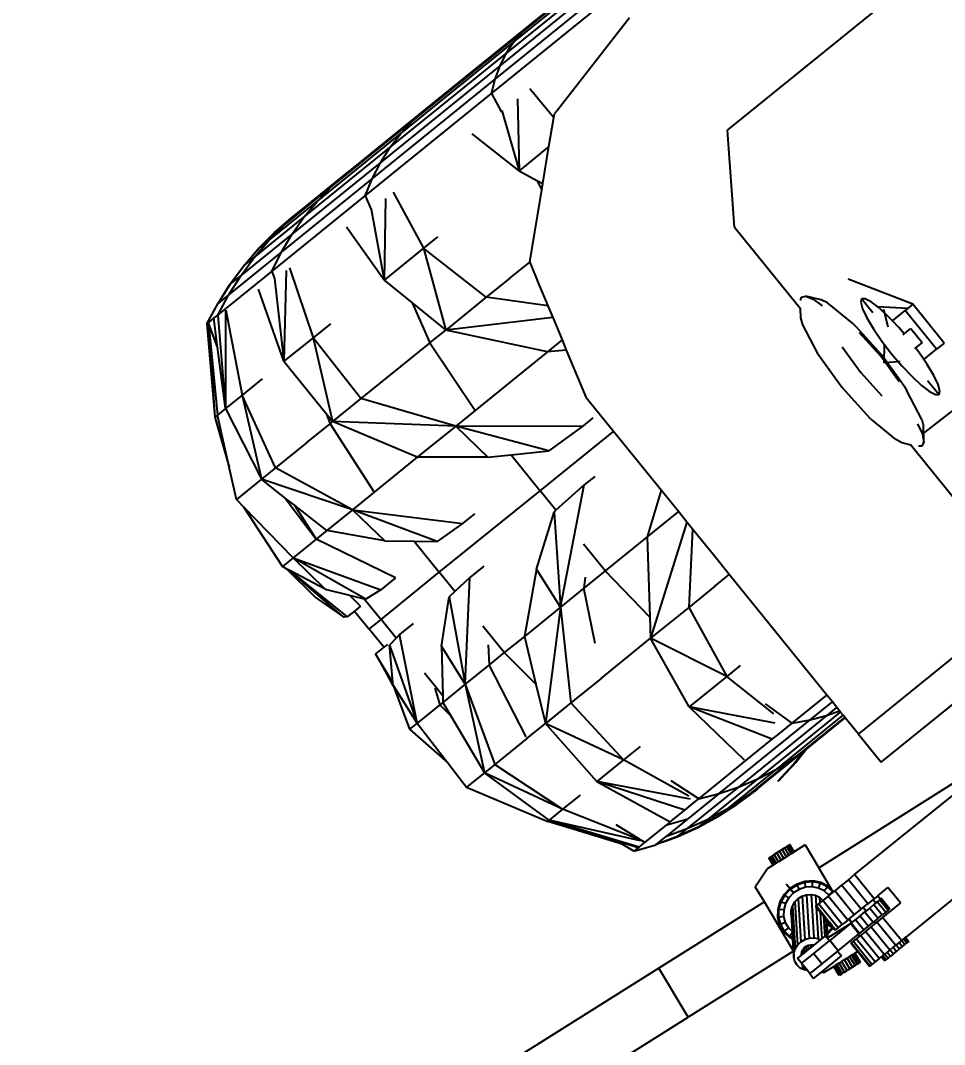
# Model space of a CAD drawing. Header units: inches. Extents: x -625442 to 34963, y -27993 to 66986.
# Drawn here: x -456530.08 to -456502.72, y 27913.93 to 27944.25 of the extents above; entities that cross this region are included whole.
import ezdxf

# ---------------------------------------------------------------- set-up
doc = ezdxf.new("R2010")
doc.units = ezdxf.units.IN
doc.header["$LTSCALE"] = 0.5
doc.header["$MEASUREMENT"] = 0
doc.layers.add('P-FURNITURE', color=201, linetype='Continuous')
doc.layers.add('TEXT', color=7, linetype='Continuous')
doc.styles.add('TXT', font='IC-Romans.shx')

# ---------------------------------------------------------------- blocks, each defined once
blk = doc.blocks.new('John Deere pl')
for p, q in [((7.2928, 1.88), (7.2928, 1.8862)), ((7.2928, 1.8862), (7.2935, 1.8862)), ((7.2935, 1.88), (7.2935, 1.8862)), ((7.2935, 1.8862), (7.2954, 1.8862)), ((7.2954, 1.88), (7.2954, 1.8862)), ((7.2984, 1.8862), (7.2954, 1.8862)), ((7.2984, 1.88), (7.2984, 1.8862)), ((7.3022, 1.8862), (7.2984, 1.8862)), ((7.3022, 1.88), (7.3022, 1.8862)), ((7.3066, 1.8862), (7.3022, 1.8862)), ((7.3066, 1.88), (7.3066, 1.8862)), ((7.3113, 1.8862), (7.3066, 1.8862)), ((7.3113, 1.88), (7.3113, 1.8862)), ((7.316, 1.8862), (7.3113, 1.8862)), ((7.316, 1.88), (7.316, 1.8862)), ((7.316, 1.8862), (7.3203, 1.8862)), ((7.3203, 1.88), (7.3203, 1.8862)), ((7.324, 1.8862), (7.3203, 1.8862)), ((7.324, 1.88), (7.324, 1.8862)), ((7.324, 1.8862), (7.3268, 1.8862)), ((7.3268, 1.88), (7.3268, 1.8862)), ((7.3268, 1.8862), (7.3285, 1.8862)), ((7.3285, 1.8862), (7.329, 1.8862)), ((7.3285, 1.88), (7.3285, 1.8862)), ((7.329, 1.88), (7.329, 1.8862)), ((7.1602, 1.88), (7.2928, 1.88)), ((7.2928, 1.88), (7.2935, 1.88)), ((7.2935, 1.88), (7.2954, 1.88)), ((7.2954, 1.88), (7.2984, 1.88)), ((7.2984, 1.88), (7.2989, 1.88)), ((7.2989, 1.88), (7.2989, 1.8448)), ((7.2989, 1.88), (7.3022, 1.88)), ((7.3022, 1.88), (7.3066, 1.88)), ((7.3066, 1.88), (7.3076, 1.88)), ((7.3076, 1.88), (7.3076, 1.8448)), ((7.3076, 1.88), (7.3113, 1.88)), ((7.3113, 1.88), (7.316, 1.88)), ((7.316, 1.88), (7.3165, 1.88)), ((7.3165, 1.88), (7.3165, 1.8448)), ((7.3165, 1.88), (7.3203, 1.88)), ((7.3203, 1.88), (7.324, 1.88)), ((7.324, 1.88), (7.3249, 1.88)), ((7.3249, 1.88), (7.3249, 1.8448)), ((7.3249, 1.88), (7.3268, 1.88)), ((7.3268, 1.88), (7.3285, 1.88)), ((7.3285, 1.88), (7.329, 1.88)), ((7.3325, 1.88), (7.329, 1.88)), ((7.3325, 1.88), (7.3325, 1.8448)), ((7.3325, 1.88), (7.3388, 1.88)), ((7.3388, 1.88), (7.3388, 1.8448)), ((7.3388, 1.88), (7.3435, 1.88)), ((7.3435, 1.88), (7.3435, 1.8448)), ((7.3435, 1.88), (7.3464, 1.88)), ((7.3464, 1.88), (7.3472, 1.88)), ((7.3464, 1.88), (7.3464, 1.8448)), ((7.3472, 1.88), (7.3472, 1.8574)), ((7.3525, 1.8694), (7.3507, 1.857)), ((7.353, 1.8693), (7.3512, 1.8569)), ((7.353, 1.8693), (7.3525, 1.8694)), ((7.3544, 1.8691), (7.3527, 1.8567)), ((7.3544, 1.8691), (7.353, 1.8693)), ((7.3568, 1.8688), (7.3544, 1.8691)), ((7.3568, 1.8688), (7.355, 1.8564)), ((7.3598, 1.8685), (7.3568, 1.8688)), ((7.3598, 1.8685), (7.358, 1.8561)), ((7.3598, 1.8685), (7.3633, 1.868)), ((7.3633, 1.868), (7.3615, 1.8557)), ((7.3633, 1.868), (7.3671, 1.8676)), ((7.3671, 1.8676), (7.3653, 1.8552)), ((7.3671, 1.8676), (7.3708, 1.8671)), ((7.3708, 1.8671), (7.3691, 1.8548)), ((7.3744, 1.8667), (7.3708, 1.8671)), ((7.3744, 1.8667), (7.3726, 1.8543)), ((7.3744, 1.8667), (7.3774, 1.8663)), ((7.3774, 1.8663), (7.3756, 1.854)), ((7.3774, 1.8663), (7.3797, 1.8661)), ((7.3797, 1.8661), (7.3779, 1.8537)), ((7.3812, 1.8659), (7.3794, 1.8535)), ((7.3812, 1.8659), (7.3797, 1.8661)), ((7.3817, 1.8658), (7.3799, 1.8534)), ((7.3812, 1.8659), (7.3817, 1.8658)), ((7.3507, 1.857), (7.3472, 1.8574)), ((7.3472, 1.8574), (7.3472, 1.8448)), ((7.3507, 1.857), (7.3512, 1.8569)), ((7.3512, 1.8569), (7.3527, 1.8567)), ((7.3527, 1.8567), (7.355, 1.8564)), ((7.355, 1.8564), (7.358, 1.8561)), ((7.358, 1.8561), (7.3615, 1.8557)), ((7.3615, 1.8557), (7.3653, 1.8552)), ((7.365, 1.8422), (7.365, 1.8495)), ((7.3954, 1.8495), (7.365, 1.8495)), ((7.3653, 1.8552), (7.3691, 1.8548)), ((7.3691, 1.8548), (7.3726, 1.8543)), ((7.3726, 1.8543), (7.3756, 1.854)), ((7.3756, 1.854), (7.3779, 1.8537)), ((7.3779, 1.8537), (7.3794, 1.8535)), ((7.3794, 1.8535), (7.3799, 1.8534)), ((7.3935, 1.8518), (7.3799, 1.8534)), ((7.3954, 1.8495), (7.3935, 1.8518)), ((7.4073, 1.8495), (7.3954, 1.8495)), ((7.4073, 1.8422), (7.4073, 1.8495)), ((7.2717, 1.8448), (7.2717, 1.8214)), ((7.2717, 1.8448), (7.2989, 1.8448)), ((7.286, 1.8422), (7.2861, 1.8422)), ((7.286, 1.8266), (7.286, 1.8422)), ((7.2861, 1.8266), (7.2861, 1.8422)), ((7.2861, 1.8422), (7.2882, 1.8422)), ((7.2882, 1.8422), (7.292, 1.8422)), ((7.2882, 1.8266), (7.2882, 1.8422)), ((7.292, 1.8266), (7.292, 1.8422)), ((7.292, 1.8422), (7.2973, 1.8422)), ((7.2973, 1.8266), (7.2973, 1.8422)), ((7.3037, 1.8422), (7.2973, 1.8422)), ((7.2989, 1.8448), (7.3076, 1.8448)), ((7.3037, 1.8266), (7.3037, 1.8422)), ((7.3037, 1.8422), (7.3094, 1.8422)), ((7.3076, 1.8448), (7.3094, 1.8448)), ((7.3094, 1.8448), (7.3094, 1.8422)), ((7.3094, 1.8448), (7.3165, 1.8448)), ((7.3094, 1.8422), (7.3109, 1.8422)), ((7.3109, 1.8266), (7.3109, 1.8422)), ((7.3183, 1.8422), (7.3109, 1.8422)), ((7.3165, 1.8448), (7.3249, 1.8448)), ((7.3183, 1.8266), (7.3183, 1.8422)), ((7.3254, 1.8422), (7.3183, 1.8422)), ((7.3249, 1.8448), (7.3325, 1.8448)), ((7.3254, 1.8266), (7.3254, 1.8422)), ((7.3254, 1.8422), (7.3317, 1.8422)), ((7.3317, 1.8422), (7.333, 1.8422)), ((7.3317, 1.8266), (7.3317, 1.8422)), ((7.3325, 1.8448), (7.3337, 1.8448)), ((7.333, 1.8422), (7.333, 1.8266)), ((7.333, 1.8422), (7.3334, 1.8422)), ((7.3334, 1.8422), (7.3337, 1.8448)), ((7.3644, 1.8422), (7.3334, 1.8422)), ((7.3337, 1.8448), (7.3388, 1.8448)), ((7.3388, 1.8448), (7.3435, 1.8448)), ((7.3435, 1.8448), (7.3464, 1.8448)), ((7.3464, 1.8448), (7.3472, 1.8448)), ((7.3644, 1.8422), (7.3644, 1.8266)), ((7.3644, 1.8422), (7.365, 1.8422)), ((7.365, 1.8422), (7.3891, 1.8422)), ((7.3891, 1.8422), (7.4073, 1.8422)), ((7.3891, 1.8422), (7.3891, 1.8266)), ((7.4073, 1.8422), (7.4073, 1.8377)), ((7.4073, 1.8377), (7.4078, 1.837)), ((7.4073, 1.8377), (7.4073, 1.828)), ((7.4078, 1.837), (7.4079, 1.8367)), ((7.4079, 1.8367), (7.4096, 1.8347)), ((7.4079, 1.8367), (7.4086, 1.8345)), ((7.286, 1.8266), (7.2861, 1.8266)), ((7.2861, 1.8266), (7.2871, 1.8266)), ((7.2871, 1.8214), (7.2871, 1.8266)), ((7.2871, 1.8266), (7.2882, 1.8266)), ((7.2882, 1.8266), (7.292, 1.8266)), ((7.292, 1.8266), (7.2942, 1.8266)), ((7.2942, 1.8214), (7.2942, 1.8266)), ((7.2942, 1.8266), (7.2973, 1.8266)), ((7.2973, 1.8266), (7.3037, 1.8266)), ((7.3037, 1.8266), (7.3094, 1.8266)), ((7.3094, 1.8266), (7.3094, 1.8214)), ((7.3094, 1.8266), (7.3109, 1.8266)), ((7.3183, 1.8266), (7.3109, 1.8266)), ((7.3183, 1.8266), (7.3254, 1.8266)), ((7.3254, 1.8266), (7.3311, 1.8266)), ((7.3311, 1.8266), (7.3304, 1.8214)), ((7.3311, 1.8266), (7.3317, 1.8266)), ((7.3317, 1.8266), (7.3325, 1.8266)), ((7.3325, 1.8266), (7.3643, 1.8228)), ((7.3325, 1.8266), (7.333, 1.8266)), ((7.333, 1.8266), (7.3644, 1.8266)), ((7.3643, 1.8228), (7.365, 1.8238)), ((7.3644, 1.8266), (7.365, 1.8266)), ((7.365, 1.8266), (7.3891, 1.8266)), ((7.365, 1.8266), (7.365, 1.8238)), ((7.365, 1.8238), (7.365, 1.822)), ((7.3891, 1.8266), (7.4073, 1.8266)), ((7.4081, 1.8293), (7.4073, 1.828)), ((7.4073, 1.828), (7.4073, 1.8266)), ((7.4073, 1.8266), (7.4073, 1.8193)), ((7.4087, 1.8318), (7.4081, 1.8293)), ((7.4086, 1.8345), (7.4087, 1.8318)), ((7.4096, 1.8347), (7.4118, 1.8301)), ((7.4118, 1.8301), (7.4126, 1.8251)), ((7.4126, 1.8251), (7.412, 1.8202)), ((7.2871, 1.8214), (7.2717, 1.8214)), ((7.2871, 1.8214), (7.2928, 1.8214)), ((7.2928, 1.8214), (7.2928, 1.7848)), ((7.2928, 1.8214), (7.2942, 1.8214)), ((7.2942, 1.8214), (7.3022, 1.8214)), ((7.3022, 1.8214), (7.3022, 1.7848)), ((7.3094, 1.8214), (7.3022, 1.8214)), ((7.3125, 1.8214), (7.3094, 1.8214)), ((7.3125, 1.8214), (7.3125, 1.7848)), ((7.3229, 1.8214), (7.3125, 1.8214)), ((7.3229, 1.8214), (7.3229, 1.7848)), ((7.3304, 1.8214), (7.3229, 1.8214)), ((7.3328, 1.8214), (7.3304, 1.8214)), ((7.3328, 1.8214), (7.3328, 1.7848)), ((7.3328, 1.8214), (7.3412, 1.8214)), ((7.3412, 1.8214), (7.3412, 1.7848)), ((7.3475, 1.8214), (7.3412, 1.8214)), ((7.3473, 1.7706), (7.377, 1.8123)), ((7.3475, 1.8214), (7.3475, 1.7848)), ((7.3475, 1.8214), (7.3512, 1.8214)), ((7.3512, 1.8214), (7.352, 1.8214)), ((7.3512, 1.8214), (7.3512, 1.8176)), ((7.352, 1.8179), (7.3512, 1.8176)), ((7.3512, 1.8176), (7.3512, 1.8171)), ((7.352, 1.8174), (7.3512, 1.8171)), ((7.3512, 1.8171), (7.3512, 1.8165)), ((7.352, 1.8168), (7.3512, 1.8165)), ((7.3512, 1.8165), (7.3512, 1.8103)), ((7.352, 1.8038), (7.365, 1.822)), ((7.352, 1.8214), (7.352, 1.8179)), ((7.352, 1.7997), (7.366, 1.8193)), ((7.352, 1.7936), (7.3703, 1.8193)), ((7.3525, 1.8181), (7.352, 1.8179)), ((7.352, 1.8179), (7.352, 1.8174)), ((7.3525, 1.8176), (7.352, 1.8174)), ((7.352, 1.8174), (7.352, 1.8168)), ((7.3528, 1.8171), (7.352, 1.8168)), ((7.352, 1.8168), (7.352, 1.8106)), ((7.352, 1.786), (7.3736, 1.8162)), ((7.352, 1.8055), (7.3565, 1.8118)), ((7.3544, 1.8115), (7.352, 1.8106)), ((7.3618, 1.8192), (7.3525, 1.8181)), ((7.3526, 1.8178), (7.3525, 1.8181)), ((7.3526, 1.8178), (7.3525, 1.8176)), ((7.3526, 1.8176), (7.3525, 1.8176)), ((7.3562, 1.818), (7.3526, 1.8176)), ((7.3526, 1.8176), (7.3526, 1.8178)), ((7.3528, 1.8171), (7.3526, 1.8176)), ((7.3561, 1.8175), (7.3528, 1.8171)), ((7.3544, 1.8115), (7.3528, 1.8171)), ((7.3565, 1.8118), (7.3544, 1.8115)), ((7.3562, 1.818), (7.3561, 1.8175)), ((7.36, 1.818), (7.3561, 1.8175)), ((7.3601, 1.8185), (7.3562, 1.818)), ((7.3565, 1.8118), (7.361, 1.8181)), ((7.3601, 1.8185), (7.36, 1.818)), ((7.361, 1.8181), (7.36, 1.818)), ((7.3614, 1.8187), (7.3601, 1.8185)), ((7.361, 1.8181), (7.3614, 1.8187)), ((7.3614, 1.8187), (7.3618, 1.8192)), ((7.3618, 1.8192), (7.3643, 1.8228)), ((7.365, 1.822), (7.365, 1.8193)), ((7.366, 1.8193), (7.365, 1.8193)), ((7.3703, 1.8193), (7.366, 1.8193)), ((7.3722, 1.8193), (7.3703, 1.8193)), ((7.3736, 1.8162), (7.3722, 1.8193)), ((7.3822, 1.8193), (7.3722, 1.8193)), ((7.377, 1.8123), (7.3736, 1.8162)), ((7.3814, 1.8092), (7.377, 1.8123)), ((7.3773, 1.7706), (7.4067, 1.8118)), ((7.3828, 1.8184), (7.3822, 1.8193)), ((7.3835, 1.8193), (7.3822, 1.8193)), ((7.3828, 1.8184), (7.3835, 1.8193)), ((7.385, 1.8166), (7.3828, 1.8184)), ((7.387, 1.8193), (7.3835, 1.8193)), ((7.385, 1.8166), (7.387, 1.8193)), ((7.3876, 1.8152), (7.385, 1.8166)), ((7.3905, 1.8193), (7.387, 1.8193)), ((7.3876, 1.8152), (7.3905, 1.8193)), ((7.3904, 1.8145), (7.3876, 1.8152)), ((7.3904, 1.8145), (7.3938, 1.8193)), ((7.3933, 1.8145), (7.3904, 1.8145)), ((7.3938, 1.8193), (7.3905, 1.8193)), ((7.3933, 1.8145), (7.3967, 1.8193)), ((7.3961, 1.8152), (7.3933, 1.8145)), ((7.3967, 1.8193), (7.3938, 1.8193)), ((7.3961, 1.8152), (7.399, 1.8193)), ((7.3986, 1.8166), (7.3961, 1.8152)), ((7.399, 1.8193), (7.3967, 1.8193)), ((7.3986, 1.8166), (7.4006, 1.8193)), ((7.4006, 1.8184), (7.3986, 1.8166)), ((7.4006, 1.8193), (7.399, 1.8193)), ((7.4006, 1.8184), (7.4012, 1.8193)), ((7.4012, 1.8193), (7.4006, 1.8193)), ((7.4073, 1.8193), (7.4012, 1.8193)), ((7.4067, 1.8118), (7.4024, 1.8088)), ((7.4055, 1.8094), (7.41, 1.8157)), ((7.41, 1.8157), (7.4067, 1.8118)), ((7.412, 1.8202), (7.41, 1.8157)), ((7.352, 1.8106), (7.3512, 1.8103)), ((7.3512, 1.8103), (7.3512, 1.8043)), ((7.3512, 1.8043), (7.352, 1.8055)), ((7.3512, 1.8043), (7.3512, 1.8026)), ((7.3512, 1.8026), (7.352, 1.8038)), ((7.3512, 1.8026), (7.3512, 1.7985)), ((7.3512, 1.7985), (7.352, 1.7997)), ((7.3517, 1.7675), (7.3814, 1.8092)), ((7.352, 1.8106), (7.352, 1.8055)), ((7.352, 1.8055), (7.352, 1.8038)), ((7.352, 1.8038), (7.352, 1.7997)), ((7.352, 1.7997), (7.352, 1.7936)), ((7.3568, 1.7655), (7.3865, 1.8072)), ((7.3623, 1.7648), (7.392, 1.8064)), ((7.3678, 1.7655), (7.3974, 1.807)), ((7.3729, 1.7675), (7.4024, 1.8088)), ((7.3865, 1.8072), (7.3814, 1.8092)), ((7.392, 1.8064), (7.3865, 1.8072)), ((7.3974, 1.807), (7.392, 1.8064)), ((7.4051, 1.8087), (7.3957, 1.7428)), ((7.3971, 1.7975), (7.4051, 1.8087)), ((7.4024, 1.8088), (7.3974, 1.807)), ((7.4051, 1.8087), (7.4055, 1.8094)), ((7.4055, 1.8094), (7.5509, 1.7919)), ((7.3512, 1.7985), (7.3512, 1.7925)), ((7.3512, 1.7925), (7.352, 1.7936)), ((7.3512, 1.7925), (7.3512, 1.7848)), ((7.352, 1.7936), (7.352, 1.786)), ((7.3807, 1.7746), (7.392, 1.7904)), ((7.392, 1.7904), (7.3931, 1.792)), ((7.3929, 1.7844), (7.392, 1.7904)), ((7.3931, 1.792), (7.3963, 1.7965)), ((7.3931, 1.792), (7.3978, 1.7931)), ((7.3963, 1.7965), (7.3967, 1.7971)), ((7.3978, 1.7931), (7.3963, 1.7965)), ((7.3967, 1.7971), (7.3971, 1.7975)), ((7.3984, 1.7933), (7.3967, 1.7971)), ((7.3989, 1.7934), (7.3971, 1.7975)), ((7.3978, 1.7931), (7.3984, 1.7933)), ((7.3991, 1.7844), (7.3978, 1.7931)), ((7.3984, 1.7933), (7.3989, 1.7934)), ((7.3997, 1.7844), (7.3984, 1.7933)), ((7.4002, 1.7844), (7.3989, 1.7934)), ((7.5509, 1.7919), (7.5414, 1.7252)), ((7.7753, 1.7648), (7.5509, 1.7919)), ((7.3205, 1.7519), (7.1236, 1.7756)), ((7.2928, 1.7848), (7.1429, 1.7848)), ((7.2928, 1.7848), (7.3022, 1.7848)), ((7.3022, 1.7848), (7.3125, 1.7848)), ((7.3125, 1.7848), (7.3229, 1.7848)), ((7.3248, 1.7818), (7.3205, 1.7519)), ((7.3229, 1.7848), (7.3244, 1.7848)), ((7.3244, 1.7848), (7.3244, 1.7844)), ((7.3244, 1.7848), (7.325, 1.7848)), ((7.3249, 1.7844), (7.3244, 1.7844)), ((7.3244, 1.7844), (7.3248, 1.7818)), ((7.3248, 1.7818), (7.3257, 1.7754)), ((7.325, 1.7848), (7.3249, 1.7844)), ((7.3255, 1.7844), (7.3249, 1.7844)), ((7.3249, 1.7844), (7.3262, 1.7755)), ((7.325, 1.7848), (7.3256, 1.7848)), ((7.3256, 1.7848), (7.3255, 1.7844)), ((7.3317, 1.7844), (7.3255, 1.7844)), ((7.3255, 1.7844), (7.3267, 1.7756)), ((7.3256, 1.7848), (7.3318, 1.7848)), ((7.3262, 1.7755), (7.3257, 1.7754)), ((7.3257, 1.7754), (7.3295, 1.7669)), ((7.3267, 1.7756), (7.3262, 1.7755)), ((7.3262, 1.7755), (7.3299, 1.7672)), ((7.3328, 1.7771), (7.3267, 1.7756)), ((7.3267, 1.7756), (7.3304, 1.7675)), ((7.3318, 1.7848), (7.3317, 1.7844)), ((7.3317, 1.7844), (7.3328, 1.7771)), ((7.3318, 1.7848), (7.3328, 1.7848)), ((7.3328, 1.7848), (7.3411, 1.7848)), ((7.3328, 1.7771), (7.3358, 1.7703)), ((7.3411, 1.7844), (7.3411, 1.7848)), ((7.3411, 1.7844), (7.3414, 1.7848)), ((7.3411, 1.7848), (7.3412, 1.7848)), ((7.3418, 1.7793), (7.3411, 1.7844)), ((7.3412, 1.7848), (7.3414, 1.7848)), ((7.3414, 1.7848), (7.3457, 1.7848)), ((7.3418, 1.7793), (7.3457, 1.7848)), ((7.3439, 1.7746), (7.3418, 1.7793)), ((7.3439, 1.7746), (7.3512, 1.7848)), ((7.3457, 1.7848), (7.3475, 1.7848)), ((7.3475, 1.7848), (7.3512, 1.7848)), ((7.3512, 1.7848), (7.352, 1.786)), ((7.352, 1.7848), (7.3512, 1.7848)), ((7.352, 1.786), (7.352, 1.7848)), ((7.3888, 1.7703), (7.3918, 1.7771)), ((7.3918, 1.7771), (7.3929, 1.7844)), ((7.3918, 1.7771), (7.3978, 1.7756)), ((7.3929, 1.7844), (7.3991, 1.7844)), ((7.3942, 1.7675), (7.3978, 1.7756)), ((7.3947, 1.7672), (7.3984, 1.7755)), ((7.3951, 1.7669), (7.3989, 1.7754)), ((7.3978, 1.7756), (7.3991, 1.7844)), ((7.3978, 1.7756), (7.3984, 1.7755)), ((7.3984, 1.7755), (7.3997, 1.7844)), ((7.3984, 1.7755), (7.3989, 1.7754)), ((7.3989, 1.7754), (7.4002, 1.7844)), ((7.3991, 1.7844), (7.3997, 1.7844)), ((7.3997, 1.7844), (7.4002, 1.7844)), ((7.3299, 1.7672), (7.3295, 1.7669)), ((7.3295, 1.7669), (7.3355, 1.7597)), ((7.3304, 1.7675), (7.3299, 1.7672)), ((7.3299, 1.7672), (7.3359, 1.7601)), ((7.3358, 1.7703), (7.3304, 1.7675)), ((7.3304, 1.7675), (7.3363, 1.7604)), ((7.3358, 1.7703), (7.3407, 1.7645)), ((7.3407, 1.7645), (7.3363, 1.7604)), ((7.3407, 1.7645), (7.347, 1.76)), ((7.3473, 1.7706), (7.3439, 1.7746)), ((7.3517, 1.7675), (7.3473, 1.7706)), ((7.3568, 1.7655), (7.3517, 1.7675)), ((7.3623, 1.7648), (7.3568, 1.7655)), ((7.3678, 1.7655), (7.3623, 1.7648)), ((7.3729, 1.7675), (7.3678, 1.7655)), ((7.3773, 1.7706), (7.3729, 1.7675)), ((7.3807, 1.7746), (7.3773, 1.7706)), ((7.3776, 1.76), (7.3839, 1.7645)), ((7.3839, 1.7645), (7.3888, 1.7703)), ((7.3839, 1.7645), (7.3883, 1.7604)), ((7.3883, 1.7604), (7.3942, 1.7675)), ((7.3887, 1.7601), (7.3947, 1.7672)), ((7.3888, 1.7703), (7.3942, 1.7675)), ((7.3891, 1.7597), (7.3951, 1.7669)), ((7.3942, 1.7675), (7.3947, 1.7672)), ((7.3947, 1.7672), (7.3951, 1.7669)), ((7.3161, 1.7209), (7.3205, 1.7519)), ((7.3359, 1.7601), (7.3355, 1.7597)), ((7.3355, 1.7597), (7.3433, 1.7542)), ((7.3363, 1.7604), (7.3359, 1.7601)), ((7.3359, 1.7601), (7.3436, 1.7546)), ((7.3363, 1.7604), (7.3439, 1.7551)), ((7.3436, 1.7546), (7.3433, 1.7542)), ((7.3433, 1.7542), (7.3525, 1.7507)), ((7.3439, 1.7551), (7.3436, 1.7546)), ((7.3436, 1.7546), (7.3526, 1.7512)), ((7.347, 1.76), (7.3439, 1.7551)), ((7.3439, 1.7551), (7.3528, 1.7517)), ((7.347, 1.76), (7.3544, 1.7572)), ((7.3526, 1.7512), (7.3525, 1.7507)), ((7.3528, 1.7517), (7.3526, 1.7512)), ((7.3526, 1.7512), (7.3623, 1.75)), ((7.3544, 1.7572), (7.3528, 1.7517)), ((7.3528, 1.7517), (7.3623, 1.7505)), ((7.3544, 1.7572), (7.3623, 1.7563)), ((7.3623, 1.7563), (7.3702, 1.7572)), ((7.3623, 1.7563), (7.3631, 1.7506)), ((7.3623, 1.7563), (7.3623, 1.7505)), ((7.3631, 1.7506), (7.3718, 1.7517)), ((7.3632, 1.7501), (7.372, 1.7512)), ((7.3702, 1.7572), (7.3776, 1.76)), ((7.3702, 1.7572), (7.3718, 1.7517)), ((7.3718, 1.7517), (7.3807, 1.7551)), ((7.3718, 1.7517), (7.372, 1.7512)), ((7.372, 1.7512), (7.381, 1.7546)), ((7.372, 1.7512), (7.3721, 1.7507)), ((7.3721, 1.7507), (7.3813, 1.7542)), ((7.3776, 1.76), (7.3807, 1.7551)), ((7.3807, 1.7551), (7.3883, 1.7604)), ((7.3807, 1.7551), (7.381, 1.7546)), ((7.381, 1.7546), (7.3887, 1.7601)), ((7.381, 1.7546), (7.3813, 1.7542)), ((7.3813, 1.7542), (7.3891, 1.7597)), ((7.3883, 1.7604), (7.3887, 1.7601)), ((7.3887, 1.7601), (7.3891, 1.7597)), ((7.3525, 1.7507), (7.3623, 1.7495)), ((7.3623, 1.7505), (7.3623, 1.75)), ((7.3623, 1.75), (7.3623, 1.7495)), ((7.3623, 1.7495), (7.3623, 1.7427)), ((7.3631, 1.7506), (7.3632, 1.7501)), ((7.3632, 1.7501), (7.3633, 1.7496)), ((7.3633, 1.7496), (7.3721, 1.7507)), ((7.3957, 1.7428), (7.3927, 1.7222)), ((7.3957, 1.7428), (7.5414, 1.7252)), ((7.3161, 1.7209), (7.3311, 1.7191)), ((7.3311, 1.7191), (7.3297, 1.7094)), ((7.3316, 1.7191), (7.3302, 1.7093)), ((7.3311, 1.7191), (7.3316, 1.7191)), ((7.3316, 1.7191), (7.333, 1.7189)), ((7.333, 1.7189), (7.3316, 1.7091)), ((7.333, 1.7189), (7.3353, 1.7186)), ((7.3353, 1.7186), (7.334, 1.7088)), ((7.3353, 1.7186), (7.3384, 1.7182)), ((7.3384, 1.7182), (7.337, 1.7085)), ((7.3384, 1.7182), (7.3419, 1.7178)), ((7.3419, 1.7178), (7.3405, 1.7081)), ((7.3419, 1.7178), (7.3457, 1.7174)), ((7.3457, 1.7174), (7.3443, 1.7076)), ((7.3457, 1.7174), (7.3494, 1.7169)), ((7.3494, 1.7169), (7.348, 1.7071)), ((7.3494, 1.7169), (7.3529, 1.7165)), ((7.3529, 1.7165), (7.3516, 1.7067)), ((7.3529, 1.7165), (7.356, 1.7161)), ((7.356, 1.7161), (7.3546, 1.7064)), ((7.356, 1.7161), (7.3583, 1.7158)), ((7.3583, 1.7158), (7.3569, 1.7061)), ((7.3583, 1.7158), (7.3597, 1.7157)), ((7.3597, 1.7157), (7.3584, 1.7059)), ((7.3602, 1.7156), (7.3589, 1.7058)), ((7.3597, 1.7157), (7.3602, 1.7156)), ((7.3602, 1.7156), (7.3688, 1.7146)), ((7.3927, 1.7222), (7.3688, 1.7146)), ((7.5414, 1.7252), (7.7658, 1.6982)), ((7.3297, 1.7094), (7.3302, 1.7093)), ((7.3302, 1.7093), (7.3316, 1.7091)), ((7.3316, 1.7091), (7.334, 1.7088)), ((7.334, 1.7088), (7.337, 1.7085)), ((7.337, 1.7085), (7.3405, 1.7081)), ((7.3405, 1.7081), (7.3443, 1.7076)), ((7.3443, 1.7076), (7.348, 1.7071)), ((7.348, 1.7071), (7.3516, 1.7067)), ((7.3516, 1.7067), (7.3546, 1.7064)), ((7.3546, 1.7064), (7.3569, 1.7061)), ((7.3569, 1.7061), (7.3584, 1.7059)), ((7.3584, 1.7059), (7.3589, 1.7058)), ((7.1849, 1.7016), (6.8262, 1.7016)), ((7.1849, 1.6589), (7.1849, 1.7016)), ((7.1849, 1.6589), (6.9223, 1.6589)), ((6.9223, 1.4328), (6.9223, 1.6589)), ((7.1849, 1.6589), (7.1849, 1.6341)), ((7.2357, 1.6341), (7.1849, 1.6341)), ((7.1849, 1.6341), (7.1849, 1.6331)), ((7.1849, 1.6331), (7.2605, 1.6331)), ((7.1849, 1.6331), (7.1849, 1.6302)), ((7.2605, 1.6331), (7.2357, 1.6341)), ((7.2435, 1.6341), (7.2357, 1.6341)), ((7.2435, 1.6341), (7.2621, 1.6383)), ((7.2486, 1.6341), (7.2435, 1.6341)), ((7.2667, 1.6383), (7.2486, 1.6341)), ((7.3043, 1.6341), (7.2486, 1.6341)), ((7.2852, 1.6302), (7.2605, 1.6331)), ((7.2605, 1.6331), (7.3314, 1.6331)), ((7.2621, 1.6383), (7.29, 1.6421)), ((7.2621, 1.6383), (7.2667, 1.6383)), ((7.2939, 1.6421), (7.2667, 1.6383)), ((7.29, 1.6421), (7.2939, 1.6421)), ((7.3182, 1.6341), (7.3043, 1.6341)), ((7.3314, 1.6331), (7.3043, 1.6341)), ((7.3182, 1.6341), (7.3214, 1.6341)), ((7.3182, 1.6341), (7.3193, 1.634)), ((7.3198, 1.6341), (7.3193, 1.634)), ((7.3214, 1.6341), (7.3198, 1.6341)), ((7.3198, 1.6341), (7.3458, 1.6331)), ((7.3483, 1.6331), (7.3214, 1.6341)), ((7.3583, 1.6302), (7.3314, 1.6331)), ((7.3314, 1.6331), (7.3458, 1.6331)), ((7.3458, 1.6331), (7.3732, 1.6302)), ((7.3483, 1.6331), (7.3458, 1.6331)), ((7.375, 1.6302), (7.3483, 1.6331)), ((7.2852, 1.6302), (7.1849, 1.6302)), ((7.1849, 1.6302), (7.1849, 1.6254)), ((7.3095, 1.6254), (7.1849, 1.6254)), ((7.1849, 1.6254), (7.1849, 1.6234)), ((7.1991, 1.6186), (7.1849, 1.6234)), ((7.1849, 1.6234), (7.1849, 1.6186)), ((7.1991, 1.6186), (7.1849, 1.6186)), ((7.1849, 1.6186), (7.1849, 1.61)), ((7.3334, 1.6186), (7.1991, 1.6186)), ((7.2186, 1.61), (7.1991, 1.6186)), ((7.3583, 1.6302), (7.2852, 1.6302)), ((7.3095, 1.6254), (7.2852, 1.6302)), ((7.385, 1.6254), (7.3095, 1.6254)), ((7.3334, 1.6186), (7.3095, 1.6254)), ((7.411, 1.6186), (7.3334, 1.6186)), ((7.3566, 1.61), (7.3334, 1.6186)), ((7.3732, 1.6302), (7.3583, 1.6302)), ((7.385, 1.6254), (7.3583, 1.6302)), ((7.3732, 1.6302), (7.4003, 1.6254)), ((7.3732, 1.6302), (7.375, 1.6302)), ((7.4014, 1.6254), (7.375, 1.6302)), ((7.4003, 1.6254), (7.385, 1.6254)), ((7.411, 1.6186), (7.385, 1.6254)), ((7.4003, 1.6254), (7.4268, 1.6186)), ((7.4003, 1.6254), (7.4014, 1.6254)), ((7.4273, 1.6186), (7.4014, 1.6254)), ((7.4268, 1.6186), (7.411, 1.6186)), ((7.4365, 1.61), (7.411, 1.6186)), ((7.4268, 1.6186), (7.4448, 1.6126)), ((7.4268, 1.6186), (7.4273, 1.6186)), ((7.4448, 1.6126), (7.4273, 1.6186)), ((7.2186, 1.61), (7.1849, 1.61)), ((7.1849, 1.61), (7.1849, 1.5996)), ((7.3566, 1.61), (7.2186, 1.61)), ((7.2374, 1.5996), (7.2186, 1.61)), ((7.3566, 1.61), (7.4041, 1.61)), ((7.3791, 1.5996), (7.3566, 1.61)), ((7.4279, 1.5996), (7.4041, 1.61)), ((7.4041, 1.61), (7.4365, 1.61)), ((7.4527, 1.61), (7.4365, 1.61)), ((7.4448, 1.6126), (7.4527, 1.61)), ((7.4777, 1.5996), (7.4527, 1.61)), ((7.2374, 1.5996), (7.1849, 1.5996)), ((7.1849, 1.5996), (7.1849, 1.4168)), ((7.2594, 1.5996), (7.2374, 1.5996)), ((7.2374, 1.5996), (7.2477, 1.5621)), ((7.2677, 1.5996), (7.2594, 1.5996)), ((7.2677, 1.5996), (7.32, 1.5082)), ((7.2996, 1.5996), (7.2677, 1.5996)), ((7.3791, 1.5996), (7.2996, 1.5996)), ((7.32, 1.5082), (7.3088, 1.5976)), ((7.3791, 1.5996), (7.3912, 1.5625)), ((7.3878, 1.5996), (7.3791, 1.5996)), ((7.4005, 1.5996), (7.3878, 1.5996)), ((7.4005, 1.5996), (7.46, 1.5082)), ((7.4226, 1.5996), (7.4005, 1.5996)), ((7.46, 1.5082), (7.4226, 1.5996)), ((7.4279, 1.5996), (7.4226, 1.5996)), ((7.461, 1.5996), (7.4279, 1.5996)), ((7.461, 1.5996), (7.4743, 1.5624)), ((7.4627, 1.5996), (7.461, 1.5996)), ((7.4697, 1.5996), (7.4627, 1.5996)), ((7.4639, 1.5949), (7.5324, 1.5082)), ((7.4697, 1.5996), (7.5324, 1.5082)), ((7.4707, 1.5996), (7.4697, 1.5996)), ((7.4858, 1.5772), (7.4707, 1.5996)), ((7.4707, 1.5996), (7.4777, 1.5996)), ((7.4777, 1.5996), (7.4832, 1.5844)), ((7.2531, 1.5871), (7.32, 1.5082)), ((7.3864, 1.5897), (7.4193, 1.5082)), ((7.3871, 1.594), (7.46, 1.5082)), ((7.4648, 1.5915), (7.5118, 1.5082)), ((7.4832, 1.5844), (7.5162, 1.5352)), ((7.4832, 1.5844), (7.4836, 1.5833)), ((7.4836, 1.5833), (7.4858, 1.5772)), ((7.4836, 1.5833), (7.5162, 1.5352)), ((7.2474, 1.5774), (7.2629, 1.5082)), ((7.5324, 1.5082), (7.4858, 1.5772)), ((7.5162, 1.5352), (7.5345, 1.5082)), ((7.2426, 1.5082), (7.2629, 1.5082)), ((7.2463, 1.4168), (7.2629, 1.5082)), ((7.2629, 1.5082), (7.3043, 1.4168)), ((7.2629, 1.5082), (7.32, 1.5082)), ((7.32, 1.5082), (7.3043, 1.4168)), ((7.3942, 1.5082), (7.4193, 1.5082)), ((7.4193, 1.5082), (7.464, 1.4168)), ((7.4252, 1.4168), (7.4193, 1.5082)), ((7.4193, 1.5082), (7.46, 1.5082)), ((7.46, 1.5082), (7.464, 1.4168)), ((7.4852, 1.5082), (7.5118, 1.5082)), ((7.5407, 1.4168), (7.5118, 1.5082)), ((7.5118, 1.5082), (7.5566, 1.4168)), ((7.5118, 1.5082), (7.5324, 1.5082)), ((7.5324, 1.5082), (7.5566, 1.4168)), ((7.5324, 1.5082), (7.5345, 1.5082)), ((7.5835, 1.4168), (7.5345, 1.5082)), ((6.908, 1.4395), (6.8968, 1.4247)), ((6.9036, 1.4313), (6.908, 1.4395)), ((6.908, 1.4395), (6.9131, 1.4419)), ((6.9131, 1.4419), (6.9162, 1.4397)), ((6.9036, 1.4313), (6.8568, 1.4326)), ((6.9005, 1.4186), (6.9036, 1.4313)), ((6.9292, 1.4237), (6.9223, 1.4328)), ((6.9223, 1.4328), (6.9223, 1.4322)), ((6.8932, 1.4176), (6.8856, 1.3802)), ((6.8932, 1.4176), (6.8968, 1.4247)), ((6.9292, 1.4237), (6.9325, 1.4159)), ((6.9399, 1.3792), (6.9325, 1.4159)), ((7.1849, 1.3371), (7.3043, 1.4168)), ((7.1849, 1.3479), (7.2463, 1.4168)), ((7.2073, 1.4168), (7.1849, 1.4168)), ((7.1849, 1.4168), (7.1849, 1.3895)), ((7.2073, 1.4168), (7.2463, 1.4168)), ((7.2463, 1.4168), (7.3043, 1.4168)), ((7.2893, 1.3969), (7.3043, 1.4168)), ((7.3795, 1.4168), (7.3043, 1.4168)), ((7.3637, 1.3213), (7.464, 1.4168)), ((7.3637, 1.3213), (7.4252, 1.4168)), ((7.3795, 1.4168), (7.4252, 1.4168)), ((7.4252, 1.4168), (7.464, 1.4168)), ((7.4435, 1.3736), (7.464, 1.4168)), ((7.4921, 1.4168), (7.464, 1.4168)), ((7.4916, 1.4148), (7.4721, 1.3213)), ((7.4921, 1.4168), (7.5407, 1.4168)), ((7.5083, 1.3213), (7.5407, 1.4168)), ((7.5083, 1.3213), (7.5566, 1.4168)), ((7.5407, 1.4168), (7.5566, 1.4168)), ((7.545, 1.3394), (7.5566, 1.4168)), ((7.5566, 1.4168), (7.5835, 1.4168)), ((7.5826, 1.3805), (7.5835, 1.4168)), ((6.8556, 1.4049), (6.8524, 1.3977)), ((6.859, 1.4074), (6.8556, 1.4049)), ((6.8624, 1.4049), (6.859, 1.4074)), ((6.859, 1.3861), (6.859, 1.4074)), ((6.8656, 1.3977), (6.8624, 1.4049)), ((6.8524, 1.3977), (6.8497, 1.3861)), ((6.8683, 1.3861), (6.8656, 1.3977)), ((7.1849, 1.3895), (7.1849, 1.3479)), ((7.2322, 1.3213), (7.2893, 1.3969)), ((7.2893, 1.3969), (7.2961, 1.3213)), ((6.8497, 1.3861), (6.8476, 1.3711)), ((6.8704, 1.3711), (6.8683, 1.3861)), ((6.8847, 1.3738), (6.8856, 1.3802)), ((6.9399, 1.3792), (6.9404, 1.3725)), ((7.3589, 1.3804), (7.3284, 1.3213)), ((7.5812, 1.3213), (7.5826, 1.3805)), ((7.5928, 1.3213), (7.5826, 1.3805)), ((6.8476, 1.3711), (6.8471, 1.3641)), ((6.8717, 1.3536), (6.8704, 1.3711)), ((6.8847, 1.3738), (6.8823, 1.3291)), ((6.8861, 1.3662), (6.8841, 1.3291)), ((6.9143, 1.3291), (6.9123, 1.3662)), ((6.9427, 1.3291), (6.9404, 1.3725)), ((7.4186, 1.3213), (7.4435, 1.3736)), ((7.4435, 1.3736), (7.449, 1.3213)), ((6.8162, 1.3641), (6.8162, 1.3053)), ((6.8162, 1.3641), (6.8279, 1.3641)), ((6.8471, 1.3641), (6.8279, 1.3641)), ((6.8279, 1.3641), (6.8279, 1.3053)), ((6.8463, 1.3536), (6.8461, 1.3472)), ((6.8471, 1.3641), (6.8463, 1.3536)), ((6.8722, 1.3349), (6.8717, 1.3536)), ((6.8357, 1.326), (6.8357, 1.3472)), ((6.8357, 1.3472), (6.8461, 1.3472)), ((6.8461, 1.3472), (6.8476, 1.3472)), ((6.8704, 1.3487), (6.8719, 1.3477)), ((6.8719, 1.3477), (6.886, 1.3378)), ((7.1849, 1.3479), (7.1849, 1.3371)), ((6.8717, 1.3161), (6.8722, 1.3349)), ((6.886, 1.3378), (6.872, 1.3211)), ((6.8823, 1.3291), (6.8847, 1.2843)), ((6.8841, 1.3291), (6.8861, 1.2919)), ((6.9123, 1.2919), (6.9143, 1.3291)), ((6.9404, 1.2856), (6.9427, 1.3291)), ((7.1849, 1.3371), (7.1849, 1.3213)), ((7.5423, 1.3213), (7.545, 1.3394)), ((7.545, 1.3394), (7.5468, 1.3213)), ((6.8461, 1.326), (6.8357, 1.326)), ((6.8461, 1.326), (6.8463, 1.3161)), ((6.8476, 1.326), (6.8461, 1.326)), ((7.1849, 1.2889), (7.2322, 1.3213)), ((7.1849, 1.3213), (7.2322, 1.3213)), ((7.1849, 1.3213), (7.1849, 1.2889)), ((7.2322, 1.3213), (7.2961, 1.3213)), ((7.3637, 1.3213), (7.2514, 1.227)), ((7.2961, 1.3213), (7.2961, 1.2807)), ((7.2961, 1.3213), (7.3284, 1.3213)), ((7.2991, 1.2294), (7.3637, 1.3213)), ((7.3189, 1.3123), (7.3284, 1.3213)), ((7.3284, 1.3213), (7.3637, 1.3213)), ((7.3574, 1.2688), (7.4186, 1.3213)), ((7.3637, 1.3213), (7.3574, 1.2688)), ((7.3637, 1.3213), (7.4186, 1.3213)), ((7.4186, 1.3213), (7.449, 1.3213)), ((7.5083, 1.3213), (7.425, 1.227)), ((7.449, 1.3213), (7.449, 1.281)), ((7.449, 1.3213), (7.4721, 1.3213)), ((7.4579, 1.3023), (7.4721, 1.3213)), ((7.4582, 1.2294), (7.5083, 1.3213)), ((7.4721, 1.3213), (7.5083, 1.3213)), ((7.5083, 1.3213), (7.5018, 1.2688)), ((7.5083, 1.3213), (7.5423, 1.3213)), ((7.5812, 1.3213), (7.5316, 1.227)), ((7.5375, 1.3151), (7.5423, 1.3213)), ((7.5393, 1.3023), (7.5468, 1.3213)), ((7.5423, 1.3213), (7.5468, 1.3213)), ((7.5468, 1.3213), (7.5812, 1.3213)), ((7.5487, 1.2294), (7.5812, 1.3213)), ((7.5812, 1.3213), (7.5751, 1.2688)), ((7.5754, 1.2697), (7.5928, 1.3213)), ((7.5812, 1.3213), (7.5928, 1.3213)), ((6.8162, 1.3053), (6.8279, 1.3053)), ((6.8162, 1.3053), (6.8568, 1.2343)), ((6.8503, 1.281), (6.8232, 1.3053)), ((6.8471, 1.3053), (6.8279, 1.3053)), ((6.8463, 1.3161), (6.8471, 1.3053)), ((6.8556, 1.3081), (6.8467, 1.2886)), ((6.8471, 1.3053), (6.8476, 1.2986)), ((6.8704, 1.2986), (6.8717, 1.3161)), ((7.5018, 1.2688), (7.5375, 1.3151)), ((7.5375, 1.3151), (7.5375, 1.281)), ((6.8476, 1.2986), (6.8497, 1.2836)), ((6.8683, 1.2836), (6.8704, 1.2986)), ((6.8497, 1.2836), (6.8524, 1.2721)), ((6.859, 1.2836), (6.859, 1.2623)), ((6.8656, 1.2721), (6.8683, 1.2836)), ((6.8847, 1.2843), (6.8856, 1.2779)), ((6.9399, 1.2789), (6.9404, 1.2856)), ((7.1849, 1.2889), (7.1849, 1.1995)), ((6.8524, 1.2721), (6.8556, 1.2648)), ((6.8624, 1.2648), (6.8656, 1.2721)), ((6.8856, 1.2779), (6.8932, 1.2405)), ((6.9325, 1.2422), (6.9399, 1.2789)), ((7.3574, 1.2688), (7.2991, 1.2294)), ((7.5018, 1.2688), (7.4582, 1.2294)), ((7.5753, 1.2688), (7.5698, 1.2392)), ((7.5751, 1.2688), (7.5734, 1.2662)), ((7.5751, 1.2688), (7.5754, 1.2697)), ((7.5754, 1.2697), (7.5753, 1.2688)), ((6.8556, 1.2648), (6.859, 1.2623)), ((6.859, 1.2623), (6.8624, 1.2648)), ((7.5734, 1.2662), (7.5506, 1.2323)), ((7.5734, 1.2662), (7.5698, 1.2392)), ((6.8932, 1.2405), (6.8968, 1.2334)), ((6.8968, 1.2334), (6.908, 1.2186)), ((6.9036, 1.2268), (6.9005, 1.2395)), ((6.9223, 1.2253), (6.9292, 1.2344)), ((6.9292, 1.2344), (6.9325, 1.2422)), ((7.5506, 1.2323), (7.5487, 1.2294)), ((7.5698, 1.2392), (7.5681, 1.227)), ((6.908, 1.2186), (6.9036, 1.2268)), ((6.9223, 1.2259), (6.9223, 1.2253)), ((6.9223, 1.1023), (6.9223, 1.2253)), ((7.2354, 1.227), (7.2514, 1.227)), ((7.2514, 1.227), (7.2961, 1.2292)), ((7.2961, 1.2292), (7.2991, 1.2294)), ((7.2961, 1.2292), (7.2961, 1.1995)), ((7.4035, 1.227), (7.425, 1.227)), ((7.425, 1.227), (7.449, 1.2287)), ((7.449, 1.2287), (7.4582, 1.2294)), ((7.449, 1.2287), (7.449, 1.1995)), ((7.5112, 1.227), (7.5316, 1.227)), ((7.5316, 1.227), (7.5375, 1.2278)), ((7.5375, 1.2278), (7.5487, 1.2294)), ((7.5375, 1.2278), (7.5375, 1.1995)), ((7.5501, 1.227), (7.5555, 1.227)), ((7.5555, 1.227), (7.5555, 1.1995)), ((7.5555, 1.227), (7.5681, 1.227)), ((6.9131, 1.2162), (6.908, 1.2186)), ((6.9162, 1.2184), (6.9131, 1.2162)), ((7.2961, 1.1995), (7.1849, 1.1995)), ((7.1849, 1.1995), (7.1849, 1.1485)), ((7.449, 1.1995), (7.2961, 1.1995)), ((7.2961, 1.1452), (7.2961, 1.1995)), ((7.5375, 1.1995), (7.449, 1.1995)), ((7.449, 1.1524), (7.449, 1.1995)), ((7.5555, 1.1995), (7.5375, 1.1995)), ((7.5375, 1.1679), (7.5375, 1.1995)), ((7.5555, 1.172), (7.5555, 1.1995)), ((7.1936, 1.172), (7.2084, 1.172)), ((7.3253, 1.0777), (7.2084, 1.172)), ((7.2084, 1.172), (7.2584, 1.1696)), ((7.3732, 1.172), (7.3915, 1.172)), ((7.4821, 1.0777), (7.3915, 1.172)), ((7.3915, 1.172), (7.4283, 1.1696)), ((7.4933, 1.172), (7.5157, 1.172)), ((7.4933, 1.172), (7.5375, 1.0777)), ((7.5724, 1.0777), (7.5157, 1.172)), ((7.5157, 1.172), (7.5362, 1.1696)), ((7.5465, 1.172), (7.5555, 1.172)), ((7.5465, 1.172), (7.5482, 1.1538)), ((7.5555, 1.172), (7.5666, 1.172)), ((7.585, 1.0863), (7.5666, 1.172)), ((7.5666, 1.172), (7.5699, 1.1696)), ((7.2584, 1.1696), (7.3253, 1.0777)), ((7.2961, 1.1452), (7.2584, 1.1696)), ((7.4283, 1.1696), (7.4821, 1.0777)), ((7.449, 1.1524), (7.4283, 1.1696)), ((7.5362, 1.1696), (7.5724, 1.0777)), ((7.5375, 1.1679), (7.5362, 1.1696)), ((7.5482, 1.1538), (7.5375, 1.1679)), ((7.5699, 1.1696), (7.5854, 1.0852)), ((7.5812, 1.1302), (7.5699, 1.1696)), ((7.1677, 1.0901), (7.1849, 1.1485)), ((7.4757, 1.1302), (7.449, 1.1524)), ((7.5662, 1.1302), (7.5482, 1.1538)), ((7.3191, 1.1302), (7.2961, 1.1452)), ((7.3191, 1.1302), (7.3838, 1.0777)), ((7.3253, 1.0777), (7.3191, 1.1302)), ((7.4757, 1.1302), (7.5213, 1.0777)), ((7.4821, 1.0777), (7.4757, 1.1302)), ((7.5724, 1.0777), (7.5662, 1.1302)), ((7.5662, 1.1302), (7.585, 1.0863)), ((7.5862, 1.0834), (7.5812, 1.1302)), ((6.9223, 1.1023), (6.8568, 1.0082)), ((7.164, 1.0777), (7.1677, 1.0901)), ((7.1677, 1.0901), (7.1864, 1.0777)), ((7.1559, 1.0502), (7.164, 1.0777)), ((7.164, 1.0777), (7.1864, 1.0777)), ((7.1864, 1.0777), (7.2961, 1.0777)), ((7.1864, 1.0777), (7.2633, 0.9822)), ((7.2876, 0.9822), (7.2961, 1.0777)), ((7.2961, 1.0777), (7.2961, 1.0779)), ((7.2961, 1.0777), (7.2962, 1.0777)), ((7.2962, 1.0777), (7.3253, 1.0777)), ((7.3253, 1.0777), (7.4349, 0.9822)), ((7.3253, 1.0777), (7.3838, 1.0777)), ((7.3253, 1.0777), (7.3919, 0.9822)), ((7.3838, 1.0777), (7.449, 1.0777)), ((7.3838, 1.0777), (7.4349, 0.9822)), ((7.4389, 0.9822), (7.449, 1.0777)), ((7.449, 1.0777), (7.449, 1.0778)), ((7.449, 1.0777), (7.4491, 1.0777)), ((7.4491, 1.0777), (7.4821, 1.0777)), ((7.4821, 1.0777), (7.5213, 1.0777)), ((7.4821, 1.0777), (7.5431, 0.9822)), ((7.4821, 1.0777), (7.5216, 0.9822)), ((7.5213, 1.0777), (7.5375, 1.0777)), ((7.5213, 1.0777), (7.532, 1.0305)), ((7.532, 1.0305), (7.5375, 1.0777)), ((7.5351, 1.0171), (7.5375, 1.0777)), ((7.5375, 1.0777), (7.5724, 1.0777)), ((7.5724, 1.0777), (7.5886, 1.0777)), ((7.5724, 1.0777), (7.5797, 0.9948)), ((7.5886, 1.0777), (7.5797, 0.9948)), ((7.585, 1.0863), (7.5854, 1.0852)), ((7.5854, 1.0852), (7.5862, 1.0834)), ((7.5862, 1.0834), (7.5886, 1.0777)), ((7.1517, 1.0358), (7.1559, 1.0502)), ((7.1559, 1.0502), (7.2633, 0.9822)), ((7.144, 1.0096), (7.1517, 1.0358)), ((7.1517, 1.0358), (7.2018, 0.9822)), ((7.532, 1.0305), (7.5351, 1.0171)), ((7.5351, 1.0171), (7.5431, 0.9822)), ((6.8568, 1.0082), (5.4264, 1.0082)), ((7.1359, 0.9822), (7.144, 1.0096)), ((7.5797, 0.9948), (7.5808, 0.9822)), ((7.1359, 0.9822), (7.0712, 0.9249)), ((7.1661, 0.9822), (7.1359, 0.9822)), ((7.1359, 0.9822), (7.1359, 0.9822)), ((7.1661, 0.9822), (7.2018, 0.9822)), ((7.2018, 0.9822), (7.2633, 0.9822)), ((7.2018, 0.9822), (7.2228, 0.8908)), ((7.2228, 0.8908), (7.2633, 0.9822)), ((7.2876, 0.9822), (7.2633, 0.9822)), ((7.2739, 0.9324), (7.2633, 0.9822)), ((7.2739, 0.9324), (7.2876, 0.9822)), ((7.2876, 0.9822), (7.3919, 0.9822)), ((7.3906, 0.8908), (7.4349, 0.9822)), ((7.3919, 0.9822), (7.3906, 0.8908)), ((7.3919, 0.9822), (7.4349, 0.9822)), ((7.4348, 0.9698), (7.4389, 0.9822)), ((7.4348, 0.9698), (7.4349, 0.9822)), ((7.4389, 0.9822), (7.4349, 0.9822)), ((7.4746, 0.9822), (7.4389, 0.9822)), ((7.4746, 0.9822), (7.5216, 0.9822)), ((7.498, 0.8908), (7.5431, 0.9822)), ((7.5216, 0.9822), (7.498, 0.8908)), ((7.5216, 0.9822), (7.5431, 0.9822)), ((7.5234, 0.8908), (7.5431, 0.9822)), ((7.5431, 0.9822), (7.5808, 0.9822)), ((7.5808, 0.9822), (7.5636, 0.9473)), ((7.4348, 0.8908), (7.4348, 0.9698)), ((7.5636, 0.9473), (7.5356, 0.8908)), ((7.5396, 0.8908), (7.5636, 0.9473)), ((7.2828, 0.8908), (7.2739, 0.9324)), ((7.0657, 0.9201), (7.0326, 0.8908)), ((7.0712, 0.9249), (7.0657, 0.9201)), ((7.0687, 0.9128), (7.0657, 0.9201)), ((7.0687, 0.9128), (7.0712, 0.9249)), ((7.0779, 0.8908), (7.0687, 0.9128)), ((7.0326, 0.8908), (7.0065, 0.8676)), ((7.0261, 0.8235), (7.0779, 0.8908)), ((7.0326, 0.8908), (7.0779, 0.8908)), ((7.0488, 0.8226), (7.0779, 0.8908)), ((7.0779, 0.8908), (7.0933, 0.8221)), ((7.2016, 0.8908), (7.2228, 0.8908)), ((7.2092, 0.8169), (7.2228, 0.8908)), ((7.2209, 0.8171), (7.2828, 0.8908)), ((7.2228, 0.8908), (7.2828, 0.8908)), ((7.2417, 0.8161), (7.2828, 0.8908)), ((7.2828, 0.8908), (7.2777, 0.8143)), ((7.3604, 0.8092), (7.3906, 0.8908)), ((7.3643, 0.8908), (7.3906, 0.8908)), ((7.3652, 0.8093), (7.4348, 0.8908)), ((7.382, 0.8081), (7.4348, 0.8908)), ((7.3906, 0.8908), (7.4348, 0.8908)), ((7.4348, 0.8908), (7.4046, 0.8056)), ((7.4501, 0.8006), (7.498, 0.8908)), ((7.4505, 0.8006), (7.5234, 0.8908)), ((7.461, 0.7994), (7.5234, 0.8908)), ((7.4678, 0.8908), (7.498, 0.8908)), ((7.4754, 0.7994), (7.5396, 0.8908)), ((7.4754, 0.7994), (7.5356, 0.8908)), ((7.4777, 0.7994), (7.5396, 0.8908)), ((7.5234, 0.8908), (7.4851, 0.8287)), ((7.498, 0.8908), (7.5234, 0.8908)), ((7.5234, 0.8908), (7.5356, 0.8908)), ((7.5356, 0.8908), (7.5396, 0.8908)), ((6.8631, 0.8324), (6.9972, 0.8634)), ((6.9972, 0.8634), (7.0033, 0.8648)), ((7.0065, 0.8676), (7.0033, 0.8648)), ((7.0071, 0.8233), (7.0065, 0.8676)), ((7.0457, 0.7994), (7.0507, 0.824)), ((7.4851, 0.8287), (7.467, 0.7994)), ((7.4851, 0.8287), (7.4754, 0.7994)), ((7.2374, 0.7994), (7.2421, 0.8165)), ((7.0457, 0.7994), (6.817, 0.7994)), ((7.0457, 0.7994), (7.0318, 0.789)), ((7.2374, 0.7994), (7.0457, 0.7994)), ((7.2374, 0.7994), (7.2186, 0.789)), ((7.3791, 0.7994), (7.2374, 0.7994)), ((7.3791, 0.7994), (7.3566, 0.789)), ((7.3791, 0.7994), (7.382, 0.8081)), ((7.461, 0.7994), (7.3791, 0.7994)), ((7.382, 0.8081), (7.382, 0.8082)), ((7.461, 0.7994), (7.4365, 0.789)), ((7.4777, 0.7994), (7.4527, 0.789)), ((7.467, 0.7994), (7.461, 0.7994)), ((7.4754, 0.7994), (7.467, 0.7994)), ((7.4777, 0.7994), (7.4754, 0.7994)), ((7.0318, 0.789), (6.809, 0.789)), ((7.0318, 0.789), (7.0174, 0.7804)), ((7.2186, 0.789), (7.0318, 0.789)), ((7.2186, 0.789), (7.1991, 0.7804)), ((7.3566, 0.789), (7.2186, 0.789)), ((7.3566, 0.789), (7.3334, 0.7804)), ((7.4365, 0.789), (7.3566, 0.789)), ((7.4365, 0.789), (7.411, 0.7804)), ((7.4268, 0.7804), (7.4448, 0.7863)), ((7.4448, 0.7863), (7.4273, 0.7804)), ((7.4527, 0.789), (7.4365, 0.789)), ((7.4448, 0.7863), (7.4527, 0.789)), ((7.0026, 0.7736), (6.7921, 0.7736)), ((7.0174, 0.7804), (6.8006, 0.7804)), ((7.0026, 0.7736), (6.9875, 0.7688)), ((7.0174, 0.7804), (7.0026, 0.7736)), ((7.1791, 0.7736), (7.0026, 0.7736)), ((7.1991, 0.7804), (7.0174, 0.7804)), ((7.1791, 0.7736), (7.1587, 0.7688)), ((7.1991, 0.7804), (7.1791, 0.7736)), ((7.3095, 0.7736), (7.1791, 0.7736)), ((7.3334, 0.7804), (7.1991, 0.7804)), ((7.3095, 0.7736), (7.2852, 0.7688)), ((7.3334, 0.7804), (7.3095, 0.7736)), ((7.385, 0.7736), (7.3095, 0.7736)), ((7.411, 0.7804), (7.3334, 0.7804)), ((7.385, 0.7736), (7.3583, 0.7688)), ((7.3732, 0.7688), (7.4003, 0.7736)), ((7.4014, 0.7736), (7.375, 0.7688)), ((7.411, 0.7804), (7.385, 0.7736)), ((7.4003, 0.7736), (7.385, 0.7736)), ((7.4003, 0.7736), (7.4268, 0.7804)), ((7.4003, 0.7736), (7.4014, 0.7736)), ((7.4273, 0.7804), (7.4014, 0.7736)), ((7.4268, 0.7804), (7.411, 0.7804)), ((7.4268, 0.7804), (7.4273, 0.7804)), ((6.7656, 0.7649), (6.9569, 0.7649)), ((6.7745, 0.7658), (6.9723, 0.7658)), ((6.9875, 0.7688), (6.7833, 0.7688)), ((6.9723, 0.7658), (6.9569, 0.7649)), ((6.9569, 0.7649), (7.1173, 0.7649)), ((6.9875, 0.7688), (6.9723, 0.7658)), ((6.9723, 0.7658), (7.1381, 0.7658)), ((7.1587, 0.7688), (6.9875, 0.7688)), ((7.1381, 0.7658), (7.1173, 0.7649)), ((7.1173, 0.7649), (7.2357, 0.7649)), ((7.1587, 0.7688), (7.1381, 0.7658)), ((7.1381, 0.7658), (7.2605, 0.7658)), ((7.2852, 0.7688), (7.1587, 0.7688)), ((7.2605, 0.7658), (7.2357, 0.7649)), ((7.3043, 0.7649), (7.2357, 0.7649)), ((7.2852, 0.7688), (7.2605, 0.7658)), ((7.2605, 0.7658), (7.3314, 0.7658)), ((7.3583, 0.7688), (7.2852, 0.7688)), ((7.3314, 0.7658), (7.3043, 0.7649)), ((7.3214, 0.7649), (7.3043, 0.7649)), ((7.3198, 0.7649), (7.3193, 0.7649)), ((7.3198, 0.7649), (7.3458, 0.7658)), ((7.3214, 0.7649), (7.3198, 0.7649)), ((7.3483, 0.7658), (7.3214, 0.7649)), ((7.3583, 0.7688), (7.3314, 0.7658)), ((7.3314, 0.7658), (7.3458, 0.7658)), ((7.3458, 0.7658), (7.3732, 0.7688)), ((7.3483, 0.7658), (7.3458, 0.7658)), ((7.375, 0.7688), (7.3483, 0.7658)), ((7.3732, 0.7688), (7.3583, 0.7688)), ((7.3732, 0.7688), (7.375, 0.7688))]:
    blk.add_line(p, q)

msp = doc.modelspace()

# ---------------------------------------------------------------- block references
at = {"layer": 'P-FURNITURE', "xscale": 25.10658779755309, "yscale": 25.10658779755309, "zscale": 25.10658779755309, "rotation": 219.0008979420502}
msp.add_blockref('John Deere pl', (-456391.29413, 28069.01563), dxfattribs=at)

# ---------------------------------------------------------------- texts
at = {"layer": 'TEXT', "insert": (-456577.40408, 27938.84624), "char_height": 19.2, "attachment_point": 2, "rotation": 309.496887, "style": 'TXT'}
msp.add_mtext('Building Overhang', dxfattribs=at)

doc.saveas('drawing.dxf')
